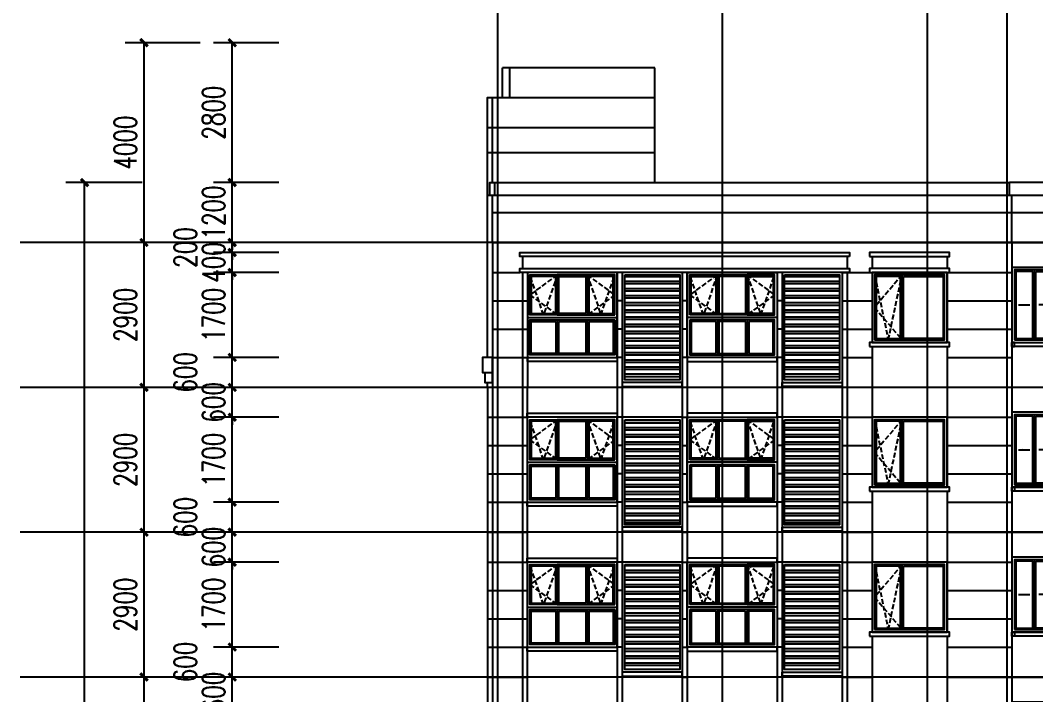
# Model space of a CAD drawing. Extents: x -59851 to 653804, y -249523 to 437614.
# Drawn here: x 465418 to 485741, y 409034 to 422536 of the extents above; entities that cross this region are included whole.
import ezdxf

# ---------------------------------------------------------------- set-up
doc = ezdxf.new("R2010")
doc.units = 0
doc.header["$LTSCALE"] = 1000
doc.header["$MEASUREMENT"] = 0
doc.linetypes.add('DASH', pattern=[0.35, 0.25, -0.1])
for name, color, linetype in [('_TCH_BOUNDARY', 7, 'Continuous'), ('A-材质分割线（横向）', 252, 'Continuous'), ('A-材质分割线（竖向）', 8, 'Continuous'), ('A-注释', 8, 'Continuous'), ('A-示意', 8, 'Continuous'), ('A-第三道尺寸线', 105, 'Continuous'), ('DOTE', 16, 'Continuous'), ('ELE-0', 142, 'Continuous'), ('ELE-2', 31, 'Continuous'), ('ELE-3', 35, 'Continuous'), ('ELE-6', 8, 'Continuous'), ('PUB_DIM', 3, 'Continuous'), ('PUB_HATCH', 8, 'Continuous')]:
    doc.layers.add(name, color=color, linetype=linetype)
doc.styles.add('_TCH_DIM_T3', font='SIMPLEX.shx', dxfattribs={"width": 0.705882, "bigfont": 'GBCBIG.shx'})
doc.dimstyles.new('_TCH_ARCH&&150', dxfattribs={"dimtxt": 446.25, "dimasz": 150, "dimexe": 375, "dimexo": 450, "dimgap": 150, "dimtad": 1, "dimdec": 0, "dimzin": 0, "dimdsep": 46, "dimtxsty": '_TCH_DIM_T3', "dimblk": 'ARCHTICK', "dimcen": 0.09, "dimclrt": 7, "dimazin": 2, "dimtfac": 1, "dimtdec": 0, "dimtix": 1, "dimtmove": 2, "dimatfit": 3, "dimfxl": 0, "dimtolj": 1, "dimtzin": 0, "dimarcsym": 0})

# ---------------------------------------------------------------- blocks, each defined once
blk = doc.blocks.new('151400')
at = {"layer": 'A-示意', "linetype": 'DASH', "ltscale": 0.4}
for points in [[(426808, 377013), (426258, 376363), (426808, 375713)], [(426258, 377013), (426533, 375713), (426808, 377013)]]:
    blk.add_lwpolyline(points, dxfattribs=at)
at = {"layer": 'ELE-0'}
blk.add_line((426808, 375713), (426808, 377013), dxfattribs=at)
for points in [[(426208, 375663), (427708, 375663), (427708, 377063), (426208, 377063)], [(426258, 375713), (427658, 375713), (427658, 377013), (426258, 377013)], [(426778, 376983), (426288, 376983), (426288, 375743), (426778, 375743)], [(426838, 376983), (427628, 376983), (427628, 375743), (426838, 375743)]]:
    blk.add_lwpolyline(points, close=True, dxfattribs=at)
blk = doc.blocks.new('jfdjksjkjkjkjkkj')
at = {"layer": 'A-注释'}
for points in [[(429217, 363047), (429067, 363047), (429067, 363067)], [(429399, 363047), (429549, 363047), (429549, 363067)]]:
    blk.add_hatch(color=256, dxfattribs=at).paths.add_polyline_path(points)
for points in [[(428988, 363047), (429217, 363047)], [(429628, 363047), (429399, 363047)]]:
    blk.add_lwpolyline(points, dxfattribs=at)
at = {"layer": 'ELE-0'}
blk.add_line((429308, 362347), (429308, 363747), dxfattribs=at)
for points in [[(428858, 362297), (429758, 362297), (429758, 363797), (428858, 363797)], [(428908, 362347), (429708, 362347), (429708, 363747), (428908, 363747)], [(429278, 363717), (428938, 363717), (428938, 362377), (429278, 362377)], [(429338, 363717), (429678, 363717), (429678, 362377), (429338, 362377)]]:
    blk.add_lwpolyline(points, close=True, dxfattribs=at)
blk = doc.blocks.new('1718')
at = {"layer": 'A-示意', "linetype": 'DASH', "ltscale": 0.4}
for points in [[(443561, 363543), (443011, 363143), (443561, 362743)], [(443561, 363543), (443286, 362743), (443011, 363543)], [(444161, 363543), (444711, 363143), (444161, 362743)], [(444161, 363543), (444436, 362743), (444711, 363543)]]:
    blk.add_lwpolyline(points, dxfattribs=at)
at = {"layer": 'ELE-0'}
for p, q in [((443561, 363543), (443561, 362743)), ((444761, 363543), (444761, 361943)), ((444761, 362693), (442961, 362693)), ((443531, 362613), (443531, 361973)), ((443561, 362643), (443561, 361943)), ((444161, 362643), (444161, 361943)), ((444191, 362613), (444191, 361973))]:
    blk.add_line(p, q, dxfattribs=at)
for points in [[(442961, 361893), (442961, 363593), (444761, 363593), (444761, 361893), (442961, 361893)], [(443531, 362613), (443041, 362613), (443041, 361973), (443531, 361973)], [(444191, 361973), (444681, 361973), (444681, 362613), (444191, 362613)]]:
    blk.add_lwpolyline(points, dxfattribs=at)
for points in [[(443011, 362743), (443011, 363543), (444161, 363543), (444161, 362743)], [(443531, 362773), (443041, 362773), (443041, 363513), (443531, 363513)], [(443591, 362773), (444131, 362773), (444131, 363513), (443591, 363513)], [(444161, 362743), (444711, 362743), (444711, 363543), (444161, 363543)], [(444191, 363513), (444681, 363513), (444681, 362773), (444191, 362773)], [(443011, 362643), (443011, 361943), (444711, 361943), (444711, 362643)], [(444131, 362613), (443591, 362613), (443591, 361973), (444131, 361973)]]:
    blk.add_lwpolyline(points, close=True, dxfattribs=at)
blk = doc.blocks.new('nanssliman')
at = {"layer": 'PUB_HATCH'}
h = blk.add_hatch(dxfattribs=at)
h.set_pattern_fill('ANSI32', color=256, scale=30, angle=135)
h.set_pattern_definition([(180, (-15200, 0), (-1e-14, -142.875), []), (180, (-15247.63, 47.63), (-1e-14, -142.875), [])])
h.paths.add_polyline_path([(421108, 363647), (422208, 363647), (422208, 361547), (421108, 361547)])
h = blk.add_hatch(dxfattribs=at)
h.set_pattern_fill('ANSI32', color=256, scale=30, angle=135)
h.set_pattern_definition([(180, (0, 0), (-1e-14, -142.875), []), (180, (-47.63, 47.63), (-1e-14, -142.875), [])])
h.paths.add_polyline_path([(424308, 363647), (425408, 363647), (425408, 361547), (424308, 361547)])
at = {"layer": 'A-材质分割线（横向）'}
for p, q in [((427558, 363697), (428858, 363697)), ((427558, 363130), (428858, 363130)), ((427558, 362564), (428858, 362564)), ((427558, 361997), (428858, 361997)), ((427558, 361397), (430558, 361397))]:
    blk.add_line(p, q, dxfattribs=at)
for points in [[(418358, 363697), (419158, 363697)], [(421058, 363697), (420958, 363697)], [(422258, 363697), (422358, 363697)], [(424258, 363697), (424158, 363697)], [(425458, 363697), (426058, 363697)], [(418358, 363130), (419158, 363130)], [(421058, 363130), (420958, 363130)], [(422258, 363130), (422358, 363130)], [(424258, 363130), (424158, 363130)], [(425458, 363130), (426058, 363130)], [(418358, 362564), (419158, 362564)], [(421058, 362564), (420958, 362564)], [(422258, 362564), (422358, 362564)], [(424258, 362564), (424158, 362564)], [(425458, 362564), (426058, 362564)], [(418358, 361997), (419158, 361997)], [(421058, 361997), (420958, 361997)], [(422258, 361997), (422358, 361997)], [(424258, 361997), (424158, 361997)], [(425458, 361997), (426058, 361997)], [(418358, 361397), (419158, 361397)], [(421058, 361397), (420958, 361397)], [(422258, 361397), (422358, 361397)], [(424258, 361397), (424158, 361397)], [(425458, 361397), (426058, 361397)]]:
    blk.add_lwpolyline(points, dxfattribs=at)
at = {"layer": 'A-材质分割线（竖向）'}
for points in [[(426058, 364297), (426058, 363697)], [(427558, 364297), (427558, 363697)], [(426058, 362297), (426058, 362297)], [(426058, 362217), (426058, 361397)], [(427558, 362297), (427558, 362297)], [(427558, 362217), (427558, 361397)]]:
    blk.add_lwpolyline(points, dxfattribs=at)
at = {"layer": 'ELE-2'}
for points in [[(418458, 364297), (418458, 361397)], [(419058, 364297), (419058, 361397)], [(419158, 364297), (419158, 361397)], [(420958, 364297), (420958, 361397)], [(421058, 364297), (421058, 361397)], [(422258, 364297), (422258, 361397)], [(422358, 364297), (422358, 361397)], [(424158, 364297), (424158, 361397)], [(424258, 364297), (424258, 361397)], [(425458, 364297), (425458, 361397)], [(425558, 364297), (425558, 361397)], [(428858, 364297), (428858, 361397)], [(426058, 363697), (426058, 362297)], [(427558, 363697), (427558, 362297)]]:
    blk.add_lwpolyline(points, dxfattribs=at)
at = {"layer": 'ELE-3'}
for points in [[(418358, 364297), (418358, 361397)], [(429758, 363797), (428858, 363797)], [(422258, 363697), (421058, 363697)], [(425458, 363697), (424258, 363697)], [(429758, 362297), (428858, 362297)], [(428908, 362297), (428908, 362217)]]:
    blk.add_lwpolyline(points, dxfattribs=at)
for points in [[(420958, 363697), (419158, 363697), (419158, 363777), (420958, 363777)], [(422358, 363697), (424158, 363697), (424158, 363777), (422358, 363777)], [(426008, 362217), (427608, 362217), (427608, 362297), (426008, 362297)], [(428858, 362297), (429758, 362297), (429758, 362217), (428858, 362217)], [(420958, 361917), (419158, 361917), (419158, 361997), (420958, 361997)], [(422358, 361917), (424158, 361917), (424158, 361997), (422358, 361997)], [(422258, 361497), (421058, 361497), (421058, 361417), (422258, 361417)], [(424258, 361497), (425458, 361497), (425458, 361417), (424258, 361417)]]:
    blk.add_lwpolyline(points, close=True, dxfattribs=at)
at = {"layer": 'PUB_HATCH'}
for points in [[(421108, 363647), (422208, 363647), (422208, 361547), (421108, 361547)], [(424308, 363647), (425408, 363647), (425408, 361547), (424308, 361547)]]:
    blk.add_lwpolyline(points, close=True, dxfattribs=at)
at = {"layer": 'ELE-0'}
for name, p in [('jfdjksjkjkjkjkkj', (0, 0)), ('1718', (-20603, 104)), ('151400', (-150, -13366))]:
    blk.add_blockref(name, p, dxfattribs=at)
at = {"layer": 'ELE-0', "xscale": -1}
blk.add_blockref('1718', (863919, 104), dxfattribs=at)
blk = doc.blocks.new('jfdsjkajkjk')
blk.add_wipeout([(418258, 364597), (418308, 364597), (418308, 364397), (418458, 364397), (418458, 364897), (418258, 364897)])
at = {"layer": '_TCH_BOUNDARY'}
blk.add_lwpolyline([(418258, 364597), (418308, 364597), (418308, 364397), (418458, 364397), (418458, 364897), (418258, 364897)], close=True, dxfattribs=at)
at = {"layer": 'ELE-3'}
for points in [[(418458, 364897), (418258, 364897), (418258, 364597), (418308, 364597), (418308, 364397), (418458, 364397), (418458, 364897)], [(418308, 364597), (418458, 364597)]]:
    blk.add_lwpolyline(points, dxfattribs=at)
blk = doc.blocks.new('_ArchTick')
at = {"color": 0, "linetype": 'ByBlock', "const_width": 0.4}
blk.add_lwpolyline([(-0.5, -0.5), (0.5, 0.5)], dxfattribs=at)
blk = doc.blocks.new('*D3881')
at = {"layer": 'Defpoints', "color": 0, "transparency": 16777216}
for p in [(466705, 419288), (468304, 419288), (468304, 364438)]:
    blk.add_point(p, dxfattribs=at)
at = {"layer": 'PUB_DIM', "color": 0, "lineweight": -2, "transparency": 16777216}
for p, q in [((467854, 419288), (466330, 419288)), ((466705, 364438), (466705, 419288)), ((467854, 364438), (466330, 364438))]:
    blk.add_line(p, q, dxfattribs=at)
at = {"layer": 'PUB_DIM', "color": 0, "lineweight": -2, "transparency": 16777216, "xscale": 150, "yscale": 150, "zscale": 150}
for p, rotation in [((466705, 419288), 90), ((466705, 364438), 270)]:
    blk.add_blockref('_ArchTick', p, dxfattribs=dict(at, rotation=rotation))
at = {"layer": 'PUB_DIM', "color": 7, "transparency": 16777216, "insert": (466332, 391863), "char_height": 446.2, "attachment_point": 5, "rotation": 90, "style": '_TCH_DIM_T3'}
blk.add_mtext('\\A1;54850', dxfattribs=at)
blk = doc.blocks.new('*D3882')
at = {"layer": 'Defpoints', "color": 0, "transparency": 16777216}
for p in [(467894, 422088), (469468, 422088), (469468, 418088)]:
    blk.add_point(p, dxfattribs=at)
at = {"layer": 'PUB_DIM', "color": 0, "lineweight": -2, "transparency": 16777216}
for p, q in [((469018, 422088), (467519, 422088)), ((467894, 418088), (467894, 422088)), ((469018, 418088), (467519, 418088))]:
    blk.add_line(p, q, dxfattribs=at)
at = {"layer": 'PUB_DIM', "color": 0, "lineweight": -2, "transparency": 16777216, "xscale": 150, "yscale": 150, "zscale": 150}
for p, rotation in [((467894, 422088), 90), ((467894, 418088), 270)]:
    blk.add_blockref('_ArchTick', p, dxfattribs=dict(at, rotation=rotation))
at = {"layer": 'PUB_DIM', "color": 7, "transparency": 16777216, "insert": (467521, 420088), "char_height": 446.2, "attachment_point": 5, "rotation": 90, "style": '_TCH_DIM_T3'}
blk.add_mtext('\\A1;4000', dxfattribs=at)
blk = doc.blocks.new('*D3883')
at = {"layer": 'Defpoints', "color": 0, "transparency": 16777216}
for p in [(467894, 418088), (469468, 418088), (469468, 415188)]:
    blk.add_point(p, dxfattribs=at)
at = {"layer": 'PUB_DIM', "color": 0, "lineweight": -2, "transparency": 16777216}
for p, q in [((469018, 418088), (467519, 418088)), ((467894, 415188), (467894, 418088)), ((469018, 415188), (467519, 415188))]:
    blk.add_line(p, q, dxfattribs=at)
at = {"layer": 'PUB_DIM', "color": 0, "lineweight": -2, "transparency": 16777216, "xscale": 150, "yscale": 150, "zscale": 150}
for p, rotation in [((467894, 418088), 90), ((467894, 415188), 270)]:
    blk.add_blockref('_ArchTick', p, dxfattribs=dict(at, rotation=rotation))
at = {"layer": 'PUB_DIM', "color": 7, "transparency": 16777216, "insert": (467521, 416638), "char_height": 446.2, "attachment_point": 5, "rotation": 90, "style": '_TCH_DIM_T3'}
blk.add_mtext('\\A1;2900', dxfattribs=at)
blk = doc.blocks.new('*D3884')
at = {"layer": 'Defpoints', "color": 0, "transparency": 16777216}
for p in [(467894, 415188), (469468, 415188), (469468, 412288)]:
    blk.add_point(p, dxfattribs=at)
at = {"layer": 'PUB_DIM', "color": 0, "lineweight": -2, "transparency": 16777216}
for p, q in [((469018, 415188), (467519, 415188)), ((467894, 412288), (467894, 415188)), ((469018, 412288), (467519, 412288))]:
    blk.add_line(p, q, dxfattribs=at)
at = {"layer": 'PUB_DIM', "color": 0, "lineweight": -2, "transparency": 16777216, "xscale": 150, "yscale": 150, "zscale": 150}
for p, rotation in [((467894, 415188), 90), ((467894, 412288), 270)]:
    blk.add_blockref('_ArchTick', p, dxfattribs=dict(at, rotation=rotation))
at = {"layer": 'PUB_DIM', "color": 7, "transparency": 16777216, "insert": (467521, 413738), "char_height": 446.2, "attachment_point": 5, "rotation": 90, "style": '_TCH_DIM_T3'}
blk.add_mtext('\\A1;2900', dxfattribs=at)
blk = doc.blocks.new('*D3885')
at = {"layer": 'Defpoints', "color": 0, "transparency": 16777216}
for p in [(467894, 412288), (469468, 412288), (469468, 409388)]:
    blk.add_point(p, dxfattribs=at)
at = {"layer": 'PUB_DIM', "color": 0, "lineweight": -2, "transparency": 16777216}
for p, q in [((469018, 412288), (467519, 412288)), ((467894, 409388), (467894, 412288)), ((469018, 409388), (467519, 409388))]:
    blk.add_line(p, q, dxfattribs=at)
at = {"layer": 'PUB_DIM', "color": 0, "lineweight": -2, "transparency": 16777216, "xscale": 150, "yscale": 150, "zscale": 150}
for p, rotation in [((467894, 412288), 90), ((467894, 409388), 270)]:
    blk.add_blockref('_ArchTick', p, dxfattribs=dict(at, rotation=rotation))
at = {"layer": 'PUB_DIM', "color": 7, "transparency": 16777216, "insert": (467521, 410838), "char_height": 446.2, "attachment_point": 5, "rotation": 90, "style": '_TCH_DIM_T3'}
blk.add_mtext('\\A1;2900', dxfattribs=at)
blk = doc.blocks.new('*D3886')
at = {"layer": 'Defpoints', "color": 0, "transparency": 16777216}
for p in [(467894, 409388), (469468, 409388), (469468, 406488)]:
    blk.add_point(p, dxfattribs=at)
at = {"layer": 'PUB_DIM', "color": 0, "lineweight": -2, "transparency": 16777216}
for p, q in [((469018, 409388), (467519, 409388)), ((467894, 406488), (467894, 409388)), ((469018, 406488), (467519, 406488))]:
    blk.add_line(p, q, dxfattribs=at)
at = {"layer": 'PUB_DIM', "color": 0, "lineweight": -2, "transparency": 16777216, "xscale": 150, "yscale": 150, "zscale": 150}
for p, rotation in [((467894, 409388), 90), ((467894, 406488), 270)]:
    blk.add_blockref('_ArchTick', p, dxfattribs=dict(at, rotation=rotation))
at = {"layer": 'PUB_DIM', "color": 7, "transparency": 16777216, "insert": (467521, 407938), "char_height": 446.2, "attachment_point": 5, "rotation": 90, "style": '_TCH_DIM_T3'}
blk.add_mtext('\\A1;2900', dxfattribs=at)
blk = doc.blocks.new('*D3947')
at = {"layer": 'A-第三道尺寸线', "color": 0, "lineweight": -2, "transparency": 16777216}
for p, q in [((469659, 409388), (469659, 409538)), ((470593, 409388), (469284, 409388)), ((469659, 408788), (469659, 409388)), ((470593, 408788), (469284, 408788)), ((469659, 408788), (469659, 408638))]:
    blk.add_line(p, q, dxfattribs=at)
at = {"layer": 'Defpoints', "color": 0, "transparency": 16777216}
for p in [(469659, 409388), (471043, 409388), (471043, 408788)]:
    blk.add_point(p, dxfattribs=at)
at = {"layer": 'A-第三道尺寸线', "color": 0, "lineweight": -2, "transparency": 16777216, "xscale": 150, "yscale": 150, "zscale": 150}
for p, rotation in [((469659, 409388), 270), ((469659, 408788), 90)]:
    blk.add_blockref('_ArchTick', p, dxfattribs=dict(at, rotation=rotation))
at = {"layer": 'A-第三道尺寸线', "color": 7, "transparency": 16777216, "insert": (469286, 409088), "char_height": 446.2, "attachment_point": 5, "rotation": 90, "style": '_TCH_DIM_T3'}
blk.add_mtext('\\A1;600', dxfattribs=at)
blk = doc.blocks.new('*D3948')
at = {"layer": 'A-第三道尺寸线', "color": 0, "lineweight": -2, "transparency": 16777216}
for p, q in [((470593, 409988), (469284, 409988)), ((469659, 409388), (469659, 409988)), ((470593, 409388), (469284, 409388))]:
    blk.add_line(p, q, dxfattribs=at)
at = {"layer": 'Defpoints', "color": 0, "transparency": 16777216}
for p in [(469659, 409988), (471043, 409988), (471043, 409388)]:
    blk.add_point(p, dxfattribs=at)
at = {"layer": 'A-第三道尺寸线', "color": 0, "lineweight": -2, "transparency": 16777216, "xscale": 150, "yscale": 150, "zscale": 150}
for p, rotation in [((469659, 409988), 90), ((469659, 409388), 270)]:
    blk.add_blockref('_ArchTick', p, dxfattribs=dict(at, rotation=rotation))
at = {"layer": 'A-第三道尺寸线', "color": 7, "transparency": 16777216, "insert": (468721, 409688), "char_height": 446.2, "attachment_point": 5, "rotation": 90, "style": '_TCH_DIM_T3'}
blk.add_mtext('\\A1;600', dxfattribs=at)
blk = doc.blocks.new('*D3949')
at = {"layer": 'A-第三道尺寸线', "color": 0, "lineweight": -2, "transparency": 16777216}
for p, q in [((470593, 411688), (469284, 411688)), ((469659, 409988), (469659, 411688)), ((470593, 409988), (469284, 409988))]:
    blk.add_line(p, q, dxfattribs=at)
at = {"layer": 'Defpoints', "color": 0, "transparency": 16777216}
for p in [(469659, 411688), (471043, 411688), (471043, 409988)]:
    blk.add_point(p, dxfattribs=at)
at = {"layer": 'A-第三道尺寸线', "color": 0, "lineweight": -2, "transparency": 16777216, "xscale": 150, "yscale": 150, "zscale": 150}
for p, rotation in [((469659, 411688), 90), ((469659, 409988), 270)]:
    blk.add_blockref('_ArchTick', p, dxfattribs=dict(at, rotation=rotation))
at = {"layer": 'A-第三道尺寸线', "color": 7, "transparency": 16777216, "insert": (469286, 410838), "char_height": 446.2, "attachment_point": 5, "rotation": 90, "style": '_TCH_DIM_T3'}
blk.add_mtext('\\A1;1700', dxfattribs=at)
blk = doc.blocks.new('*D3950')
at = {"layer": 'A-第三道尺寸线', "color": 0, "lineweight": -2, "transparency": 16777216}
for p, q in [((469659, 412288), (469659, 412438)), ((470593, 412288), (469284, 412288)), ((469659, 411688), (469659, 412288)), ((470593, 411688), (469284, 411688)), ((469659, 411688), (469659, 411538))]:
    blk.add_line(p, q, dxfattribs=at)
at = {"layer": 'Defpoints', "color": 0, "transparency": 16777216}
for p in [(469659, 412288), (471043, 412288), (471043, 411688)]:
    blk.add_point(p, dxfattribs=at)
at = {"layer": 'A-第三道尺寸线', "color": 0, "lineweight": -2, "transparency": 16777216, "xscale": 150, "yscale": 150, "zscale": 150}
for p, rotation in [((469659, 412288), 270), ((469659, 411688), 90)]:
    blk.add_blockref('_ArchTick', p, dxfattribs=dict(at, rotation=rotation))
at = {"layer": 'A-第三道尺寸线', "color": 7, "transparency": 16777216, "insert": (469286, 411988), "char_height": 446.2, "attachment_point": 5, "rotation": 90, "style": '_TCH_DIM_T3'}
blk.add_mtext('\\A1;600', dxfattribs=at)
blk = doc.blocks.new('*D3951')
at = {"layer": 'A-第三道尺寸线', "color": 0, "lineweight": -2, "transparency": 16777216}
for p, q in [((470593, 412888), (469284, 412888)), ((469659, 412288), (469659, 412888)), ((470593, 412288), (469284, 412288))]:
    blk.add_line(p, q, dxfattribs=at)
at = {"layer": 'Defpoints', "color": 0, "transparency": 16777216}
for p in [(469659, 412888), (471043, 412888), (471043, 412288)]:
    blk.add_point(p, dxfattribs=at)
at = {"layer": 'A-第三道尺寸线', "color": 0, "lineweight": -2, "transparency": 16777216, "xscale": 150, "yscale": 150, "zscale": 150}
for p, rotation in [((469659, 412888), 90), ((469659, 412288), 270)]:
    blk.add_blockref('_ArchTick', p, dxfattribs=dict(at, rotation=rotation))
at = {"layer": 'A-第三道尺寸线', "color": 7, "transparency": 16777216, "insert": (468721, 412588), "char_height": 446.2, "attachment_point": 5, "rotation": 90, "style": '_TCH_DIM_T3'}
blk.add_mtext('\\A1;600', dxfattribs=at)
blk = doc.blocks.new('*D3952')
at = {"layer": 'A-第三道尺寸线', "color": 0, "lineweight": -2, "transparency": 16777216}
for p, q in [((470593, 414588), (469284, 414588)), ((469659, 412888), (469659, 414588)), ((470593, 412888), (469284, 412888))]:
    blk.add_line(p, q, dxfattribs=at)
at = {"layer": 'Defpoints', "color": 0, "transparency": 16777216}
for p in [(469659, 414588), (471043, 414588), (471043, 412888)]:
    blk.add_point(p, dxfattribs=at)
at = {"layer": 'A-第三道尺寸线', "color": 0, "lineweight": -2, "transparency": 16777216, "xscale": 150, "yscale": 150, "zscale": 150}
for p, rotation in [((469659, 414588), 90), ((469659, 412888), 270)]:
    blk.add_blockref('_ArchTick', p, dxfattribs=dict(at, rotation=rotation))
at = {"layer": 'A-第三道尺寸线', "color": 7, "transparency": 16777216, "insert": (469286, 413738), "char_height": 446.2, "attachment_point": 5, "rotation": 90, "style": '_TCH_DIM_T3'}
blk.add_mtext('\\A1;1700', dxfattribs=at)
blk = doc.blocks.new('*D3953')
at = {"layer": 'A-第三道尺寸线', "color": 0, "lineweight": -2, "transparency": 16777216}
for p, q in [((469659, 415188), (469659, 415338)), ((470593, 415188), (469284, 415188)), ((469659, 414588), (469659, 415188)), ((470593, 414588), (469284, 414588)), ((469659, 414588), (469659, 414438))]:
    blk.add_line(p, q, dxfattribs=at)
at = {"layer": 'Defpoints', "color": 0, "transparency": 16777216}
for p in [(469659, 415188), (471043, 415188), (471043, 414588)]:
    blk.add_point(p, dxfattribs=at)
at = {"layer": 'A-第三道尺寸线', "color": 0, "lineweight": -2, "transparency": 16777216, "xscale": 150, "yscale": 150, "zscale": 150}
for p, rotation in [((469659, 415188), 270), ((469659, 414588), 90)]:
    blk.add_blockref('_ArchTick', p, dxfattribs=dict(at, rotation=rotation))
at = {"layer": 'A-第三道尺寸线', "color": 7, "transparency": 16777216, "insert": (469286, 414888), "char_height": 446.2, "attachment_point": 5, "rotation": 90, "style": '_TCH_DIM_T3'}
blk.add_mtext('\\A1;600', dxfattribs=at)
blk = doc.blocks.new('*D3954')
at = {"layer": 'A-第三道尺寸线', "color": 0, "lineweight": -2, "transparency": 16777216}
for p, q in [((470593, 415788), (469284, 415788)), ((469659, 415188), (469659, 415788)), ((470593, 415188), (469284, 415188))]:
    blk.add_line(p, q, dxfattribs=at)
at = {"layer": 'Defpoints', "color": 0, "transparency": 16777216}
for p in [(469659, 415788), (471043, 415788), (471043, 415188)]:
    blk.add_point(p, dxfattribs=at)
at = {"layer": 'A-第三道尺寸线', "color": 0, "lineweight": -2, "transparency": 16777216, "xscale": 150, "yscale": 150, "zscale": 150}
for p, rotation in [((469659, 415788), 90), ((469659, 415188), 270)]:
    blk.add_blockref('_ArchTick', p, dxfattribs=dict(at, rotation=rotation))
at = {"layer": 'A-第三道尺寸线', "color": 7, "transparency": 16777216, "insert": (468721, 415488), "char_height": 446.2, "attachment_point": 5, "rotation": 90, "style": '_TCH_DIM_T3'}
blk.add_mtext('\\A1;600', dxfattribs=at)
blk = doc.blocks.new('*D3955')
at = {"layer": 'A-第三道尺寸线', "color": 0, "lineweight": -2, "transparency": 16777216}
for p, q in [((470593, 417488), (469284, 417488)), ((469659, 415788), (469659, 417488)), ((470593, 415788), (469284, 415788))]:
    blk.add_line(p, q, dxfattribs=at)
at = {"layer": 'Defpoints', "color": 0, "transparency": 16777216}
for p in [(469659, 417488), (471043, 417488), (471043, 415788)]:
    blk.add_point(p, dxfattribs=at)
at = {"layer": 'A-第三道尺寸线', "color": 0, "lineweight": -2, "transparency": 16777216, "xscale": 150, "yscale": 150, "zscale": 150}
for p, rotation in [((469659, 417488), 90), ((469659, 415788), 270)]:
    blk.add_blockref('_ArchTick', p, dxfattribs=dict(at, rotation=rotation))
at = {"layer": 'A-第三道尺寸线', "color": 7, "transparency": 16777216, "insert": (469286, 416638), "char_height": 446.2, "attachment_point": 5, "rotation": 90, "style": '_TCH_DIM_T3'}
blk.add_mtext('\\A1;1700', dxfattribs=at)
blk = doc.blocks.new('*D3956')
at = {"layer": 'A-第三道尺寸线', "color": 0, "lineweight": -2, "transparency": 16777216}
for p, q in [((470593, 417888), (469284, 417888)), ((469659, 417888), (469659, 418038)), ((469659, 417488), (469659, 417888)), ((470593, 417488), (469284, 417488)), ((469659, 417488), (469659, 417338))]:
    blk.add_line(p, q, dxfattribs=at)
at = {"layer": 'Defpoints', "color": 0, "transparency": 16777216}
for p in [(469659, 417888), (471043, 417888), (471043, 417488)]:
    blk.add_point(p, dxfattribs=at)
at = {"layer": 'A-第三道尺寸线', "color": 0, "lineweight": -2, "transparency": 16777216, "xscale": 150, "yscale": 150, "zscale": 150}
for p, rotation in [((469659, 417888), 270), ((469659, 417488), 90)]:
    blk.add_blockref('_ArchTick', p, dxfattribs=dict(at, rotation=rotation))
at = {"layer": 'A-第三道尺寸线', "color": 7, "transparency": 16777216, "insert": (469286, 417688), "char_height": 446.2, "attachment_point": 5, "rotation": 90, "style": '_TCH_DIM_T3'}
blk.add_mtext('\\A1;400', dxfattribs=at)
blk = doc.blocks.new('*D3957')
at = {"layer": 'A-第三道尺寸线', "color": 0, "lineweight": -2, "transparency": 16777216}
for p, q in [((470593, 418088), (469284, 418088)), ((469659, 418088), (469659, 418238)), ((469659, 417888), (469659, 418088)), ((470593, 417888), (469284, 417888)), ((469659, 417888), (469659, 417738))]:
    blk.add_line(p, q, dxfattribs=at)
at = {"layer": 'Defpoints', "color": 0, "transparency": 16777216}
for p in [(469659, 418088), (471043, 418088), (471043, 417888)]:
    blk.add_point(p, dxfattribs=at)
at = {"layer": 'A-第三道尺寸线', "color": 0, "lineweight": -2, "transparency": 16777216, "xscale": 150, "yscale": 150, "zscale": 150}
for p, rotation in [((469659, 418088), 270), ((469659, 417888), 90)]:
    blk.add_blockref('_ArchTick', p, dxfattribs=dict(at, rotation=rotation))
at = {"layer": 'A-第三道尺寸线', "color": 7, "transparency": 16777216, "insert": (468721, 417988), "char_height": 446.2, "attachment_point": 5, "rotation": 90, "style": '_TCH_DIM_T3'}
blk.add_mtext('\\A1;200', dxfattribs=at)
blk = doc.blocks.new('*D3958')
at = {"layer": 'A-第三道尺寸线', "color": 0, "lineweight": -2, "transparency": 16777216}
for p, q in [((470593, 419288), (469284, 419288)), ((469659, 419288), (469659, 419438)), ((469659, 418088), (469659, 419288)), ((470593, 418088), (469284, 418088)), ((469659, 418088), (469659, 417938))]:
    blk.add_line(p, q, dxfattribs=at)
at = {"layer": 'Defpoints', "color": 0, "transparency": 16777216}
for p in [(469659, 419288), (471043, 419288), (471043, 418088)]:
    blk.add_point(p, dxfattribs=at)
at = {"layer": 'A-第三道尺寸线', "color": 0, "lineweight": -2, "transparency": 16777216, "xscale": 150, "yscale": 150, "zscale": 150}
for p, rotation in [((469659, 419288), 270), ((469659, 418088), 90)]:
    blk.add_blockref('_ArchTick', p, dxfattribs=dict(at, rotation=rotation))
at = {"layer": 'A-第三道尺寸线', "color": 7, "transparency": 16777216, "insert": (469286, 418688), "char_height": 446.2, "attachment_point": 5, "rotation": 90, "style": '_TCH_DIM_T3'}
blk.add_mtext('\\A1;1200', dxfattribs=at)
blk = doc.blocks.new('*D3959')
at = {"layer": 'A-第三道尺寸线', "color": 0, "lineweight": -2, "transparency": 16777216}
for p, q in [((470593, 422088), (469284, 422088)), ((469659, 419288), (469659, 422088)), ((470593, 419288), (469284, 419288))]:
    blk.add_line(p, q, dxfattribs=at)
at = {"layer": 'Defpoints', "color": 0, "transparency": 16777216}
for p in [(469659, 422088), (471043, 422088), (471043, 419288)]:
    blk.add_point(p, dxfattribs=at)
at = {"layer": 'A-第三道尺寸线', "color": 0, "lineweight": -2, "transparency": 16777216, "xscale": 150, "yscale": 150, "zscale": 150}
for p, rotation in [((469659, 422088), 90), ((469659, 419288), 270)]:
    blk.add_blockref('_ArchTick', p, dxfattribs=dict(at, rotation=rotation))
at = {"layer": 'A-第三道尺寸线', "color": 7, "transparency": 16777216, "insert": (469286, 420688), "char_height": 446.2, "attachment_point": 5, "rotation": 90, "style": '_TCH_DIM_T3'}
blk.add_mtext('\\A1;2800', dxfattribs=at)

msp = doc.modelspace()

# ---------------------------------------------------------------- hatches: boundary and pattern name
at = {"layer": 'PUB_HATCH'}
h = msp.add_hatch(dxfattribs=at)
h.set_pattern_fill('ANSI32', color=256, scale=30, angle=135)
h.set_pattern_definition([(180, (41208.28, 53790.81), (-1e-14, -142.875), []), (180, (41160.66, 53838.43), (-1e-14, -142.875), [])])
h.paths.add_polyline_path([(477516.5, 417437.8), (478616.5, 417437.8), (478616.5, 415337.8), (477516.5, 415337.8)])
h = msp.add_hatch(dxfattribs=at)
h.set_pattern_fill('ANSI32', color=256, scale=30, angle=135)
h.set_pattern_definition([(180, (56408.28, 53790.81), (-1e-14, -142.875), []), (180, (56360.66, 53838.43), (-1e-14, -142.875), [])])
h.paths.add_polyline_path([(480716.5, 417437.8), (481816.5, 417437.8), (481816.5, 415337.8), (480716.5, 415337.8)])

# ---------------------------------------------------------------- linework, layer by layer
at = {"layer": 'A-材质分割线（横向）'}
for points in [[(474766.5, 420387.8), (478116.4, 420387.8)], [(474766.5, 419887.8), (478116.4, 419887.8)], [(474866.5, 418687.8), (496766.5, 418687.8)], [(474866.5, 418087.8), (486966.5, 418087.8)], [(474866.5, 417487.8), (475416.5, 417487.8)], [(482016.5, 417487.8), (482416.5, 417487.8)], [(484016.5, 417487.8), (485266.5, 417487.8)], [(474866.5, 416921.1), (475566.5, 416921.1)], [(477466.5, 416921.1), (477366.5, 416921.1)], [(478766.5, 416921.1), (478666.5, 416921.1)], [(480666.5, 416921.1), (480566.5, 416921.1)], [(481866.5, 416921.1), (482466.5, 416921.1)], [(483966.5, 416921.1), (485266.5, 416921.1)], [(474866.5, 416354.5), (475566.5, 416354.5)], [(477466.5, 416354.5), (477366.5, 416354.5)], [(478766.5, 416354.5), (478666.5, 416354.5)], [(480666.5, 416354.5), (480566.5, 416354.5)], [(481866.5, 416354.5), (482466.5, 416354.5)], [(483966.5, 416354.5), (485266.5, 416354.5)], [(477466.5, 415787.8), (477366.5, 415787.8)], [(478766.5, 415787.8), (478666.5, 415787.8)], [(480666.5, 415787.8), (480566.5, 415787.8)], [(481866.5, 415787.8), (482466.5, 415787.8)], [(483966.5, 415787.8), (485266.5, 415787.8)], [(477466.5, 415187.8), (477366.5, 415187.8)], [(478766.5, 415187.8), (478666.5, 415187.8)], [(480666.5, 415187.8), (480566.5, 415187.8)], [(482466.5, 415187.8), (481866.5, 415187.8)], [(485266.5, 415187.8), (483966.5, 415187.8)]]:
    msp.add_lwpolyline(points, dxfattribs=at)
at = {"layer": 'A-材质分割线（竖向）'}
for points in [[(482466.5, 416007.8), (482466.5, 415187.8)], [(483966.5, 416007.8), (483966.5, 415187.8)]]:
    msp.add_lwpolyline(points, dxfattribs=at)
at = {"layer": 'DOTE'}
for p, q in [((474966.5, 423848.2), (474966.5, 363523.9)), ((479466.5, 423848.2), (479466.5, 363523.9)), ((483566.5, 423848.2), (483566.5, 363523.9)), ((485166.5, 423848.2), (485166.5, 363523.9)), ((503797.4, 418087.8), (465417.9, 418087.8)), ((503797.4, 415187.8), (465417.9, 415187.8)), ((503797.4, 412287.8), (465417.9, 412287.8)), ((503797.4, 409387.8), (465417.9, 409387.8))]:
    msp.add_line(p, q, dxfattribs=at)
at = {"layer": 'ELE-2'}
for points in [[(474916.5, 419037.8), (474916.5, 419287.8), (485216.5, 419287.8)], [(485216.5, 419037.8), (485216.5, 419287.8)], [(474866.5, 418087.8), (474866.5, 419037.8), (485266.5, 419037.8)], [(485266.5, 418087.8), (485266.5, 419037.8)], [(474866.5, 418087.8), (474866.5, 415187.8)], [(485266.5, 418087.8), (485266.5, 415187.8)], [(475466.5, 417807.8), (475466.5, 417567.8)], [(481966.5, 417807.8), (481966.5, 417567.8)], [(482466.5, 417807.8), (482466.5, 417567.8)], [(483966.5, 417807.8), (483966.5, 417567.8)], [(475466.5, 417487.8), (475466.5, 415187.8)], [(475566.5, 417487.8), (475566.5, 415787.8)], [(475566.5, 417487.8), (475566.5, 415187.8)], [(477366.5, 417487.8), (477366.5, 415787.8)], [(477366.5, 417487.8), (477366.5, 415187.8)], [(477466.5, 417487.8), (477466.5, 415187.8)], [(478666.5, 417487.8), (478666.5, 415187.8)], [(478766.5, 417487.8), (478766.5, 415187.8)], [(480566.5, 417487.8), (480566.5, 415187.8)], [(480666.5, 417487.8), (480666.5, 415187.8)], [(481866.5, 417487.8), (481866.5, 415187.8)], [(481966.5, 417487.8), (481966.5, 415187.8)], [(482466.5, 417487.8), (482466.5, 416087.8)], [(483966.5, 417487.8), (483966.5, 416087.8)]]:
    msp.add_lwpolyline(points, dxfattribs=at)
for points in [[(482016.5, 417807.8), (475416.5, 417807.8), (475416.5, 417887.8), (482016.5, 417887.8)], [(482016.5, 417487.8), (475416.5, 417487.8), (475416.5, 417567.8), (482016.5, 417567.8)]]:
    msp.add_lwpolyline(points, close=True, dxfattribs=at)
at = {"layer": 'ELE-3'}
for points in [[(474766.5, 415187.8), (474766.5, 419037.8), (474816.5, 419037.8), (474816.5, 419287.8), (474916.5, 419287.8)], [(486216.5, 419287.8), (485216.5, 419287.8)], [(474816.5, 419037.8), (474866.5, 419037.8)], [(485266.5, 419037.8), (486166.5, 419037.8)], [(481866.5, 417487.8), (482016.5, 417487.8)], [(486166.5, 417587.8), (485266.5, 417587.8)], [(485266.5, 416007.8), (485316.5, 416007.8), (485316.5, 416087.8), (485266.5, 416087.8)]]:
    msp.add_lwpolyline(points, dxfattribs=at)
for points in [[(482416.5, 417807.8), (484016.5, 417807.8), (484016.5, 417887.8), (482416.5, 417887.8)], [(482416.5, 417487.8), (484016.5, 417487.8), (484016.5, 417567.8), (482416.5, 417567.8)], [(482416.5, 416007.8), (484016.5, 416007.8), (484016.5, 416087.8), (482416.5, 416087.8)], [(485266.5, 416087.8), (486166.5, 416087.8), (486166.5, 416007.8), (485266.5, 416007.8)], [(477366.5, 415707.8), (475566.5, 415707.8), (475566.5, 415787.8), (477366.5, 415787.8)], [(478766.5, 415707.8), (480566.5, 415707.8), (480566.5, 415787.8), (478766.5, 415787.8)], [(478666.5, 415287.8), (477466.5, 415287.8), (477466.5, 415207.8), (478666.5, 415207.8)], [(480666.5, 415287.8), (481866.5, 415287.8), (481866.5, 415207.8), (480666.5, 415207.8)]]:
    msp.add_lwpolyline(points, close=True, dxfattribs=at)
at = {"layer": 'ELE-6'}
for points in [[(478116.5, 421587.8), (475066.5, 421587.8)], [(475066.5, 420987.8), (475066.5, 421587.8)], [(475216.5, 420987.8), (475216.5, 421587.8)], [(478116.4, 419287.8), (478116.5, 421587.8)], [(474766.5, 419037.8), (474766.5, 420987.8), (478116.4, 420987.8)], [(474866.5, 419287.8), (474866.5, 420987.8)]]:
    msp.add_lwpolyline(points, dxfattribs=at)
at = {"layer": 'PUB_HATCH'}
for points in [[(477516.5, 417437.8), (478616.5, 417437.8), (478616.5, 415337.8), (477516.5, 415337.8)], [(480716.5, 417437.8), (481816.5, 417437.8), (481816.5, 415337.8), (480716.5, 415337.8)]]:
    msp.add_lwpolyline(points, close=True, dxfattribs=at)

# ---------------------------------------------------------------- block references
for p in [(56408.3, 50890.8), (56408.3, 47990.8), (56408.3, 45090.8)]:
    msp.add_blockref('nanssliman', p)
at = {"layer": 'ELE-0', "xscale": -1}
msp.add_blockref('1718', (920327.4, 53895.2), dxfattribs=at)
at = {"layer": 'ELE-0'}
for name, p in [('1718', (35805.5, 53895.2)), ('151400', (56258.3, 40425.1)), ('jfdjksjkjkjkjkkj', (56408.3, 53790.8))]:
    msp.add_blockref(name, p, dxfattribs=at)

# ---------------------------------------------------------------- dimensions: what is measured, and where the dimension line sits
at = {"layer": 'A-第三道尺寸线'}
for p1, p2, picture, middle in [((471042.9, 419287.8), (471042.9, 422087.8), '*D3959', (469285.7, 420687.8)), ((471042.9, 418087.8), (471042.9, 419287.8), '*D3958', (469285.7, 418687.8)), ((471042.9, 417487.8), (471042.9, 417887.8), '*D3956', (469285.7, 417687.8)), ((471042.9, 415787.8), (471042.9, 417487.8), '*D3955', (469285.7, 416637.8)), ((471042.9, 414587.8), (471042.9, 415187.8), '*D3953', (469285.7, 414887.8)), ((471042.9, 412887.8), (471042.9, 414587.8), '*D3952', (469285.7, 413737.8)), ((471042.9, 411687.8), (471042.9, 412287.8), '*D3950', (469285.7, 411987.8)), ((471042.9, 409987.8), (471042.9, 411687.8), '*D3949', (469285.7, 410837.8)), ((471042.9, 408787.8), (471042.9, 409387.8), '*D3947', (469285.7, 409087.8))]:
    dim = msp.add_aligned_dim(p1=p1, p2=p2, distance=1384.1, dimstyle='_TCH_ARCH&&150', dxfattribs=at)
    dim.commit()
    dim.dimension.update_dxf_attribs({"geometry": picture, "text_midpoint": middle})
for base, p1, p2, picture, middle in [((469658.8, 418087.8), (471042.9, 417887.8), (471042.9, 418087.8), '*D3957', (468721.3, 417987.8)), ((469658.8, 415787.8), (471042.9, 415187.8), (471042.9, 415787.8), '*D3954', (468721.3, 415487.8)), ((469658.8, 412887.8), (471042.9, 412287.8), (471042.9, 412887.8), '*D3951', (468721.3, 412587.8)), ((469658.8, 409987.8), (471042.9, 409387.8), (471042.9, 409987.8), '*D3948', (468721.3, 409687.8))]:
    dim = msp.add_linear_dim(base=base, p1=p1, p2=p2, angle=90, dimstyle='_TCH_ARCH&&150', dxfattribs=at)
    dim.commit()
    dim.dimension.update_dxf_attribs({"geometry": picture, "text_midpoint": middle, "dimtype": 161})
at = {"layer": 'PUB_DIM'}
for p1, p2, distance, picture, middle in [((469467.6, 418087.8), (469467.6, 422087.8), 1573.3, '*D3882', (467521.2, 420087.8)), ((468304.1, 364437.8), (468304.1, 419287.8), 1599, '*D3881', (466332, 391862.8)), ((469467.6, 415187.8), (469467.6, 418087.8), 1573.3, '*D3883', (467521.2, 416637.8)), ((469467.6, 412287.8), (469467.6, 415187.8), 1573.3, '*D3884', (467521.2, 413737.8)), ((469467.6, 409387.8), (469467.6, 412287.8), 1573.3, '*D3885', (467521.2, 410837.8)), ((469467.6, 406487.8), (469467.6, 409387.8), 1573.3, '*D3886', (467521.2, 407937.8))]:
    dim = msp.add_aligned_dim(p1=p1, p2=p2, distance=distance, dimstyle='_TCH_ARCH&&150', dxfattribs=at)
    dim.commit()
    dim.dimension.update_dxf_attribs({"geometry": picture, "text_midpoint": middle})

# ---------------------------------------------------------------- next in the draw order: block references
msp.add_blockref('jfdsjkajkjk', (56408.3, 50890.8))

# ---------------------------------------------------------------- next in the draw order: linework, layer by layer
at = {"layer": 'A-材质分割线（横向）'}
for points in [[(474866.5, 415787.8), (475566.5, 415787.8)], [(475566.5, 415187.8), (474866.5, 415187.8)]]:
    msp.add_lwpolyline(points, dxfattribs=at)

doc.saveas('drawing.dxf')
